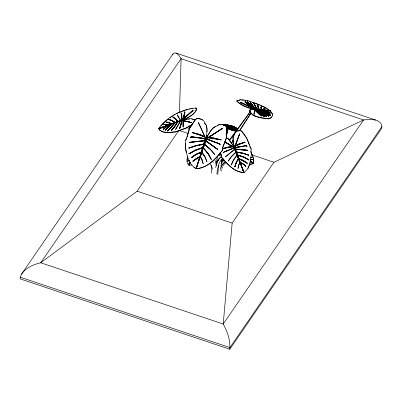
<?xml version="1.0" encoding="UTF-8"?>
<svg xmlns="http://www.w3.org/2000/svg" width="402" height="402" viewBox="0 0 402 402"><rect width="100%" height="100%" fill="white"/><g stroke="black" fill="none" stroke-linecap="round" stroke-linejoin="round"><path stroke-width="0.6" d="M221.587 159.745L221.572 162.282M234.502 133.776L234.497 134.585L234.964 132.841L237.27 130.962L240.602 130.384C246.562 135.002 248.175 142.705 251.255 149.137L250.893 151.067C251.692 157.202 251.813 153.564 250.893 151.067M182.985 126.575L182.86 120.369L183.443 120.841L183.593 123.173L183.232 126.977L183.196 120.444M183.232 126.977L183.322 123.886M179.458 112.917L181.091 58.702C179.629 56.33 175.92 50.441 172.94 53.984L21.592 274.058L20.266 277.214L20.1 278.862L229.768 349.243L381.734 128.268C382.804 124.263 379.292 120.871 375.639 120.047L175.88 52.999M198.452 122.665L205.749 138.238L206.412 137.62L206.507 135.363L206.457 137.74C209.331 133.615 211.578 127.524 216.688 126.168C218.643 123.7 222.552 124.097 225.12 125.298C225.18 126.344 227.145 125.66 225.507 125.806M251.17 152.494C252.687 155.921 254.577 159.855 253.26 163.629L250.119 164.348L253.175 163.704C254.491 159.926 252.602 155.996 251.084 152.569M254.079 114.228L254.536 109.098L254.079 114.228L254.918 109.439L261.551 115.605L261.275 116.077L254.622 110.078M249.979 109.957L250.044 111.5L249.773 111.093L249.979 109.957L253.762 109.083L254.396 109.334M181.523 121.851L181.629 120.52L181.649 122.052L180.066 127.69L179.403 128.635L181.649 122.052M226.366 134.007L226.813 128.534L226.416 134.127C227.562 139.449 222.618 144.851 222.356 150.443C215.864 158.705 207.603 168.121 196.211 168.724L193.794 167.066L190.734 163.765L188.025 158.353C186.824 153.479 184.533 148.293 185.684 143.228C184.819 146.373 186.025 149.68 186.438 152.84L186.392 152.72M226.336 136.308L228.447 127.921L227.904 127.816L226.115 133.765M182.061 119.575L181.689 116.083L181.9 119.811L182.262 119.922L158.579 128.504L158.83 128.906L167.533 125.776M375.639 120.047L368.8 119.319L363.564 119.952L273.973 162.267L232.15 223.08L223.221 324.022C227.396 331.655 230.522 340.429 229.768 349.243M211.346 173.141L211.547 169.207A41.652 31.813 12.6 0 0 211.13 165.222M250.833 159.046L249.928 163.609L247.969 168.292L249.858 163.699L251.391 154.182M216.874 174.156L217.361 170.227A43.215 14.301 78.7 0 1 222.296 158.865M261.064 108.027L261.37 106.284L261.064 108.027L261.642 109.796L263.883 110.078L263.928 108.852L263.883 110.078M206.558 135.484C206.834 131.429 208.01 126.283 204.703 123.173C207.08 125.253 207.025 128.7 207 131.63L206.955 131.509M217.783 174.483L218.311 168.724A52.064 13.246 -71.4 0 0 218.407 164.986M222.356 150.443L222.678 147.433L226.582 137.328M268.506 110.937L270.365 111.138L270.641 110.666L254.843 109.218L254.647 109.912L255.004 109.233L264.345 116.404L264.204 116.64L255.365 109.801M254.22 113.992L254.843 109.218L253.903 108.847L253.627 109.319L252.833 109.49L252.969 109.254M184.166 115.645L184.689 111.776L184.935 112.178L184.412 116.042L183.689 118.685L183.443 118.283L184.166 115.645L184.412 116.042M179.282 128.434L180.066 127.499L181.825 120.449L181.759 122.002L180.191 127.7L179.403 128.635M181.543 113.58L181.825 120.087L181.679 113.48L181.051 113.052L181.669 113.781L181.051 113.052M190.498 162.142L188.347 164.82L189.764 165.172L188.402 164.895C186.568 162.629 186.855 159.102 187.508 156.177M187.056 161.8L187.563 156.257M220.175 170.342L220.246 169.956A26.924 17.753 48.4 0 1 225.768 161.75M221.321 171.081L221.537 169.905M182.614 119.62L183.312 119.012L183.066 118.615L184.689 111.776M183.312 119.012L184.935 112.178M237.979 168.513L238.773 164.9L239.939 162.438L238.567 159.071L236.351 162.669L234.838 166.855L236.351 162.669M238.054 168.418L238.773 164.9M185.729 143.348L185.181 141.052L186.628 138.429L189.608 127.987L195.493 119.439L196.895 118.449L197.493 118.922M191.407 125.911L189.659 128.107L186.875 137.409M253.627 109.319C247.833 107.902 241.853 105.957 237.451 101.761L236.909 101.219L237.145 100.565L240.537 99.721L247.552 100.445C256.004 103.847 267.315 105.862 272.455 113.937L272.32 115.957M236.909 101.219L237.145 100.565M219.879 124.67L220.613 124.61M221.964 124.655L225.226 124.61L231.366 125.56L234.396 126.695L237.23 128.494L232.668 126.002M224.623 124.846L229.276 126.916L224.663 124.685M225.226 124.61L223.16 124.67M226.572 125.087L229.733 126.62M227.045 127.143L228.386 127.499L225.909 126.62M226.688 124.937L227.728 124.881M227.331 127.911L226.552 128.122L228.828 127.705L233.502 130.168L229.004 127.545L226.075 126.685M226.577 127.208L227.668 127.474L227.748 127.148L227.426 127.454L226.426 127.203M227.864 125.836L226.612 124.927M228.266 125.288L230.19 126.323L228.311 125.128M227.291 128.072L228.055 127.761M227.668 127.474L228.426 127.339L227.09 126.977M236.612 130.635L234.522 130.952L231.542 130.127L229.105 128.982L228.442 127.424L226.693 127.248M228.326 127.54L228.602 127.223L226.276 126.419L228.562 127.248M228.673 128.449L228.587 127.534L231.406 125.394L229.713 127.037L235.974 127.756L229.758 126.871M228.919 127.012L223.276 124.796L228.954 126.992L226.326 126.228M228.828 127.705L233.542 130.002M228.964 127.71L236.502 129.354L228.964 127.71L235.733 129.771L235.818 129.444L229.482 127.615L229.396 127.947M227.688 125.047L229.884 125.248M229.467 127.132L236.411 128.364M229.105 128.982L228.718 128.283M233.502 130.168L229.557 128.032L229.482 127.615M230.477 126.228L233.391 126.504M229.964 129.434L229.145 128.816M229.009 127.67L230.376 127.871M230.366 129.585L230.004 129.268M230.472 129.69L230.411 129.419M230.864 129.881L230.512 129.529M230.436 126.394L231.808 126.399M231.542 130.127L230.909 129.715M235.733 129.771L229.637 127.7M232.411 126.881L230.075 126.715L234.582 127.092L230.034 126.751L234.582 127.092M231.994 128.715L232.075 128.389M232.436 130.424L231.582 129.967M229.683 127.062L235.974 127.756M233.934 130.811L235.502 130.816M236.502 129.354L235.667 129.369L236.461 129.519M236.451 129.062L229.19 127.379M226.205 136.283L228.291 127.876M226.1 135.564L228.205 127.841M226.055 134.379L228.14 127.841M261.365 109.761L260.828 107.902L261.37 106.284M234.838 166.855C234.316 164.604 242.512 151.75 236.1 162.569M234.909 166.765L236.175 162.478M206.457 137.74L206.362 137.499L205.382 138.419L196.211 168.724L197 166.343M199.749 156.961C188.091 164.614 192.714 160.408 199.749 156.961L196.161 168.604L193.794 167.066M201.136 152.469L196.136 154.599L191.236 157.76L196.086 154.474L201.09 152.343C201.543 157.825 195.92 157.534 193.126 161.117M191.236 157.76L195.955 154.353L201.291 151.966L202.352 148.519M202.648 147.569L195.146 150.097L188.965 153.855L195.191 150.217L202.648 147.569L203.638 144.353L195.91 145.775L188.845 148.057L195.96 145.896L203.638 144.353M188.895 148.182L196.02 145.635L203.744 144.001L204.713 140.851L189.508 142.338L204.713 140.851M189.558 142.464L204.834 140.469L205.256 139.102L202.603 138.258L191.895 136.921L190.216 137.298L191.94 137.042L202.648 138.378L205.256 139.102M190.267 137.419L191.89 136.851L205.332 138.846L205.382 138.419M221.582 161.277L221.964 160.142A45.245 26.316 -47.3 0 1 222.623 158.408M200.382 156.679L201.92 159.468L200.382 156.679L201.764 152.514L204.698 156.624L206.96 161.689L205.005 156.504L201.94 152.016L203.342 148.036L207.849 153.524L211.271 159.428L208.176 153.353L211.271 159.428M214.753 154.529L210.166 149.333L204.603 144.484L203.523 147.785L208.221 153.474M205.874 141.142L217.688 149.378L205.824 141.022L204.774 144.258L210.271 149.082L214.804 154.649M217.733 149.499L206.005 140.765L206.437 139.288L209.09 139.876L218.979 143.685L220.216 144.901L219.025 143.805L209.135 139.996L206.487 139.409M206.573 139.157L209.11 139.735L219.185 143.67L206.573 139.157L206.683 138.851L208.181 137.871L221.241 139.931L213.643 137.926L208.623 137.273L208.181 137.871M247.039 146.092C242.733 145.238 249.818 146.981 245.697 145.645L234.909 147.655L239.647 133.856L234.542 147.152L228.346 138.851L225.909 137.368M233.014 137.574L234.014 135.032L233.014 137.574L233.135 141.62L233.904 146.735L234.894 147.308L243.828 172.558C234.351 172.162 227.421 164.388 221.793 157.69L220.547 153.353M239.647 133.856L234.542 147.152M172.508 55.014L172.94 53.984M203.151 163.619L201.784 159.554L200.191 156.961L196.161 168.604C207.558 167.996 215.819 158.584 222.306 150.323M231.316 164.946L233.376 159.981L236.924 155.031L235.848 152.383L231.632 156.554L228.145 161.091L231.532 156.348L235.728 152.092L234.673 149.499L225.577 156.73M263.913 109.108L264.054 108.872L264.109 110.103L263.913 109.108L264.486 107.847L264.35 108.083M183.443 120.841L191.789 122.675L182.478 120.364C187.407 117.479 193.503 115.314 196.221 109.992L196.141 108.032C181.739 109.148 167.011 116.625 158.705 128.705C162.157 134.333 170.197 132.278 175.754 131.957L186.056 128.203L192.548 124.69M183.624 119.917C188.372 117.505 193.804 115.088 196.347 110.193L196.216 108.56M231.24 165.036L233.647 160.122L237.054 155.343L238.326 158.75M196.342 108.761L196.141 108.032M238.853 165.076L240.074 162.775L243.903 172.463C234.426 172.066 227.497 164.292 221.869 157.594L221.412 155.177L220.065 152.343M217.703 160.946L218.336 159.755A45.165 14.949 78.7 0 1 220.527 157.132L221.487 156.378M158.83 128.906L159.634 127.022M263.787 109.088L264.486 107.847M175.543 129.343L180.558 120.891L175.664 129.544M206.412 137.62C209.186 133.64 210.995 128.514 215.678 126.364M237.009 100.801L237.542 100.425M237.366 101.53L237.044 100.982M237.451 101.761L237.502 101.294M239.607 100.108L239.471 100.344L240.537 99.721M238.989 103.178L239.125 102.942L237.587 101.525M239.125 102.942C243.471 106.063 248.567 107.897 253.762 109.083L254.129 108.6L253.918 108.917L240.507 102.525L240.642 102.289L254.129 108.6L270.641 110.666L253.903 108.847M243.592 100.073L241.622 100.098M245.054 100.324L244.918 100.56L245.783 100.445M245.145 101.465L252.506 107.54L252.23 108.012L249.175 105.605L244.868 101.937L245.145 101.465L252.974 107.761L252.697 108.233L254.159 108.857L254.295 108.62L247.29 101.701L247.421 102.54L254.159 108.857M247.16 100.48L247.019 100.716L247.552 100.445M254.295 108.877L247.572 102.6L247.29 101.701M249.22 101.108L249.079 101.344L250.129 101.264M250.396 102.42L255.049 108.972L250.396 102.42L255.396 108.761L255.26 108.997L256.416 109.143M249.175 105.605L249.451 105.133M252.697 108.233L249.34 105.62L249.617 105.148M250.476 105.274L250.612 105.038L247.707 102.364M253.843 103.535L253.979 103.299L257.185 109.238L253.843 103.535L254.989 106.148L256.989 109.213L253.979 103.299M250.185 111.264L249.778 111.625C253.371 118.103 262.149 117.751 268.556 118.907L269.074 118.228L270.496 117.987L271.697 116.987L270.36 118.223L268.938 118.464L269.074 118.228M249.843 112.032L249.918 111.389M251.426 109.414L249.838 110.193M252.768 107.58L252.903 107.344L250.612 105.038M250.295 112.706L249.979 111.796M252.074 102.203L255.752 103.595L255.893 103.359M251.064 113.585L250.436 112.47M257.692 104.726L257.828 104.49L259.154 109.485L258.009 106.857L257.692 104.726L257.742 106.721L258.948 109.46L257.878 106.485L257.828 104.49M252.843 115.032L252.984 114.796L251.2 113.349M253.34 115.304L252.984 114.796M253.592 115.595L253.481 115.067M259.863 113.073L259.722 113.309L256.37 110.746L256.511 110.51M256.461 110.766L256.597 110.53L255.134 109.243M257.576 109.716L257.712 109.48L268.732 116.017L268.596 116.253L263.129 113.168L257.576 109.716L255.918 109.565L266.305 116.49L266.441 116.253L256.059 109.329M268.596 116.253L257.757 109.736L257.898 109.5L268.732 116.017M254.823 116.158L254.958 115.922L261.566 117.851L268.692 118.67M257.079 112.419L257.355 111.947L254.898 109.605M259.451 109.887L259.586 109.651L270.531 115.439L270.395 115.675L265.159 113.118L259.451 109.887L257.757 109.736M270.395 115.675L259.647 109.907L259.782 109.671L270.531 115.439M260.828 107.902L260.968 107.666L261.501 109.525M259.632 113.168L259.767 112.932L256.597 110.53M261.642 109.796L261.205 107.791M261.762 110.103L261.898 109.867L270.32 114.002L270.184 114.238L266.008 112.364L261.762 110.103L259.647 109.907M270.184 114.238L262.024 110.123L262.159 109.887L270.32 114.002M264.968 107.48L264.828 107.716L267.787 109.45M264.169 110.324L264.31 110.088L270.194 112.766L270.054 113.002L264.169 110.324L262.024 110.123M262.963 115.937L263.129 115.66L259.767 112.932M264.692 110.178L270.506 110.902L264.385 110.344L270.194 112.766M268.42 109.5L268.28 109.736L269.948 110.857M271.541 112.193L271.4 112.429L270.365 111.138M268.556 118.907L268.858 118.479M272.455 113.937L272.315 114.173L271.631 112.861M271.561 117.223L272.455 115.721M231.632 143.419L233.316 140.8M239.708 130.856L251.149 113.052M249.371 115.49L251.079 112.861M231.15 143.172L233.195 140.047M239.341 130.665L250.948 112.947M219.397 155.976L221.16 154.031M174.619 126.248L177.528 121.942L174.744 126.444L171.458 130.499L174.744 126.444M171.332 130.298L174.82 126.183L177.8 121.846L174.945 126.384L171.458 130.499M21.592 274.058C25.959 267.742 33.456 264.39 40.748 262.772L137.112 191.176L178.93 130.364L187.84 133.358M381.9 126.62L229.939 347.589L20.266 277.214M229.381 140.871L234.879 133.243M235.612 132.228L250.27 111.887M224.231 151.976L234.085 148.052L231.989 148.599L224.231 151.976L223.261 153.006L224.095 151.861L228.16 150.313L224.095 151.861M229.276 140.117L250.074 111.786M251.557 109.761L252.3 108.751L253.099 109.012M221.422 162.478L221.477 162.403A29.421 19.396 48.4 0 1 223.989 159.845M194.995 120.273L196.895 118.449M160.79 125.906L165.513 121.218L168.443 119.002M233.617 146.333L228.346 138.851M237.27 130.962L240.1 130.781L240.602 130.384M222.758 148.695L228.256 147.057L232.261 146.413L232.718 146.705L222.768 148.72M228.2 147.509L232.718 146.705M233.135 141.62L233.09 137.484M246.979 138.253L245.074 136.172L241.783 131.188M233.703 144.846L233.21 141.524M231.964 148.479L234.004 147.846L228.085 150.408M233.929 147.941L234.049 146.549L243.979 172.373L233.899 147.594L224.929 141.911M234.989 147.866C243.18 146.016 244.898 146.047 234.989 147.866L235.401 149.011L247.878 150.308L235.401 149.011M239.235 143.896L235.436 145.645L239.235 143.896L245.114 142.107L235.276 146.112L239.351 144.157L245.114 142.107M237.054 147.011L245.627 145.735L246.964 146.182M236.466 151.951L242.848 153.092L248.647 155.187L242.773 153.182L236.466 151.951L235.517 149.328L247.878 150.308M237.547 154.926L243.763 156.921L248.898 159.956L243.692 157.016L237.547 154.926L236.572 152.247L242.914 153.308L248.722 155.097M249.376 145.057L248.743 142.936M236.572 152.247L242.914 153.308M247.28 163.272L243.3 160.498L238.873 158.594L243.376 160.403L247.28 163.272C234.833 156.594 236.487 157.242 247.356 163.182M249.692 146.112L250.451 148.021M243.642 157.172L237.657 155.242L243.642 157.172L248.974 159.86M250.818 148.413L251.255 149.137M245.908 166.227L242.773 163.75L240.26 162.418L242.848 163.654L245.908 166.227L242.828 163.931L240.386 162.76L242.903 163.835L245.984 166.137M190.442 162.066L188.402 164.895L190.402 162.493M248.044 168.202L245.687 171.121L243.828 172.558L242.285 168.538M190.292 162.338L188.292 164.74L190.166 162.564M167.327 130.851L171.378 127.112L175.016 122.811L171.498 127.313L167.453 131.052L174.719 122.911L171.332 127.248L167.453 131.052M188.347 164.82L190.221 162.644M174.845 123.112L171.704 124.203L168.75 127.333L165.222 130.233L171.187 124.138M165.222 130.233L171.312 124.339L168.121 125.444L163.217 129.55L167.674 125.354M163.217 129.55L167.8 125.555L158.705 128.705L167.257 125.514M233.939 135.127L234.572 134.489M163.091 129.349L168.121 125.444M229.004 127.545L231.406 125.394L228.371 127.374L226.266 127.173M182.528 119.932L193.076 110.228L182.407 119.731L183.076 119.942L190.9 118.605L194.317 119.731L193.568 119.293L193.025 119.56M250.401 157.519L252.009 157.765L250.481 157.358M250.722 159.308L252.315 159.689L250.747 159.167M183.066 118.615L183.443 118.283M193.076 110.228L182.141 119.726L183.076 119.942M183.689 118.685L193.201 110.429M225.502 156.82L234.472 149.278L234.014 148.147M165.101 130.032L171.704 124.203M193.176 161.242L196.864 158.207L199.377 156.825M221.854 156.559L220.407 157.735A44.697 14.794 78.7 0 0 215.648 167.629M191.191 157.639L195.905 154.232L201.291 151.966M177.95 112.887L176.272 113.801M169.93 117.917L172.488 116.183M208.623 137.273L208.718 137.519L222.246 128.494L206.633 138.73L196.116 168.483L206.362 137.499L206.683 138.851M233.135 146.202L234.18 145.519M231.366 125.56L228.914 127.158L226.361 126.213M222.246 128.494L206.593 138.449L222.296 128.615M233.185 145.971L234.22 145.323M159.433 130.037L159.308 129.836C163.825 133.57 170.277 132.173 175.634 131.761L185.93 128.007L192.427 124.489M175.166 114.51L173.388 115.294M188.92 153.735L195.317 150.393L202.482 147.825L195.362 150.514L188.965 153.855M220.236 124.424L217.331 125.389M189.679 160.609L188.553 160.941L189.654 160.483M188.613 161.016L189.709 160.559M180.875 112.057L179.965 112.183M183.332 111.047L181.734 111.454M197.447 118.801L198.085 118.55C201.08 118.675 204.834 120.484 204.749 123.293M188.553 160.941L189.618 160.529M168.152 125.183L166.413 124.444L163.684 124.203L168.152 125.183L170.815 124.188M174.895 122.67L172.071 120.811L168.649 119.389L171.95 120.61L174.895 122.67L171.744 123.846L169.167 122.459L166.031 121.957L170.795 123.7M175.694 122.374L177.583 121.419M172.865 116.987L175.589 119.123L172.865 116.987L175.664 118.841L177.985 121.52L180.453 120.6L177.207 114.866L180.629 120.288M187.689 109.439L183.704 110.645M188.845 148.057L195.975 145.514L203.744 144.001M190.216 137.298L191.839 136.73L202.673 138.127L205.332 138.846M175.136 123.012L177.649 122.143M177.925 122.047L180.382 121.193M180.679 121.092L181.754 120.721M181.95 120.65L183.111 120.771L183.227 122.017M239.089 144.082L244.969 142.293M228.256 147.057L222.311 148.67L228.346 147.323M179.614 112.495L178.538 112.52M186.523 119.469L184.694 119.655M191.608 108.761L192.744 108.53M241.105 146.795L245.667 145.805M228.11 147.243L231.542 146.695M237.401 100.661L238.436 100.505M189.508 142.338L204.834 140.469M228.009 127.926L228.507 127.861M189.674 118.967L187.533 119.012M189.352 109.118L190.347 108.796M189.709 165.091L191.95 165.061M222.004 124.494L223.2 124.504M219.829 124.751L220.572 124.776M231.768 126.565L233.351 126.67M235.517 149.328L247.808 150.403M254.702 109.455L256.37 110.746M232.371 127.047L234.542 127.253M226.653 127.414L228.401 127.59M233.145 127.615L235.934 127.921M208.085 137.63L221.145 139.69M163.684 124.203L166.242 124.514L167.825 125.303L166.368 124.71L163.81 124.399M208.718 137.519L210.392 137.735M211.507 137.881L213.738 138.172L213.643 137.926M253.431 109.314L253.632 109.409M229.728 126.901L233.185 127.449M166.152 122.153L169.287 122.66L171.252 123.605M236.371 128.529L229.426 127.293M202.759 120.057L201.121 119.173L198.085 118.55M195.352 108.073L196.261 108.233M229.16 127.409L236.492 128.896M229.843 125.414L230.828 125.62M250.486 157.448L252.009 157.765M191.669 122.474L182.066 120.369L158.579 128.504L182.95 119.741L182.191 120.57M166.031 121.957L169.006 122.635L171.352 123.992M214.316 138.308L221.241 139.931M191.598 118.947L192.628 119.027M230.311 128.042L233.024 128.529L229.029 127.524M226.115 126.741L227.748 127.148M182.478 120.364L191.789 122.675M226.004 126.746L227.507 127.122M232.477 130.258L233.974 130.645M192.337 132.494L199.653 134.781L204.759 137.017L192.337 132.494L199.769 134.464L204.517 136.469M192.432 132.735L199.864 134.705L203.357 136.027M250.396 157.433L251.923 157.84M232.039 128.409L235.818 129.444M229.557 128.032L231.959 128.735M168.649 119.389L172.146 120.419L175.066 122.359M168.775 119.59L172.272 120.62L175.192 122.56M250.808 159.232L252.315 159.689M242.838 153.398L248.647 155.187M250.662 159.242L252.23 159.765M225.557 125.926L225.165 125.419L222.281 124.344M251.994 154.891L273.973 162.267M137.112 191.176L232.15 223.08M231.321 125.725L232.19 126.022M226.236 126.585L228.562 127.384M226.21 126.6L228.522 127.409M252.888 108.967L252.3 108.751M255.752 103.595L259.556 105.193M266.772 111.575L270.054 113.002M227.909 125.675L229.723 126.489M253.727 115.359L254.958 115.922M252.506 107.54L252.974 107.761M240.507 102.525L252.23 108.012M240.642 102.289L254.054 108.681M260.627 105.676L264.305 107.46M243.567 157.262L248.898 159.956M264.526 110.108L266.908 111.339M224.994 141.836L233.949 147.253L224.919 141.926M226.321 137.755L228.271 138.941M263.129 115.66L264.345 116.404M262.993 115.897L264.204 116.64M224.854 142.006L232.115 146.599M232.567 146.891L233.823 147.685M266.441 116.253L255.858 109.309L255.717 109.545L266.305 116.49M172.991 117.188L175.79 119.042M240.527 130.479L241.708 131.278M181.176 113.248L181.804 113.676L181.815 116.284M217.688 149.378L206.005 140.765M244.868 101.937L249.34 105.62M252.903 107.344L254.436 108.64M257.355 111.947L261.551 115.605M204.648 144.604L210.166 149.333M261.275 116.077L255.079 110.334M250.356 160.8L253.345 163.554L250.165 160.679M250.335 160.529L253.345 163.554L250.119 160.212M212.005 161.046L212.673 161.75A29.421 16.1 -50.9 0 1 213.281 162.559M175.664 118.841L177.985 121.52M175.463 118.922L177.709 121.62M189.051 125.952L190.246 127.379M219.14 143.549L220.216 144.901M194.191 119.53L194.653 120.082M188.855 125.957L190.432 127.861M203.392 148.162L207.849 153.524M250.26 102.656L254.873 108.51M201.809 152.634L204.698 156.624M187.508 127.374L188.96 129.409M247.15 101.937L247.572 102.6M183.915 115.726L184.166 116.128M182.86 120.369L183.111 120.771M183.347 122.771L183.593 123.173M183.096 122.866L183.342 123.268M168.498 127.057L168.75 127.333M198.407 122.54L205.427 138.539M226.19 125.766L226.823 127.369L226.859 128.655M194.679 120.51L191.709 125.349M191.839 136.73L191.94 137.042M186.628 138.429L185.664 140.177M247.124 138.931L248.672 143.032M237.863 155.8L238.873 158.594M239.024 159.011L240.26 162.418M240.386 162.76L243.903 172.463M201.874 159.348L203.196 163.745M216.618 158.78L216.849 160.378M218.17 160.82L217.939 159.222A52.064 13.246 -71.4 0 0 217.246 156.514M233.778 144.755L233.974 146.645M219.869 124.585L219.894 124.851M214.588 159.222A47.069 35.954 12.6 0 1 216.376 165.368M217.055 160.574A48.838 16.165 78.7 0 0 216.105 164.222A48.26 15.974 78.7 0 1 216.979 161.091M219.673 155.127A48.838 16.165 78.7 0 1 220.467 154.182M216.125 165.393A45.295 14.995 78.7 0 1 217.12 162.287M221.829 168.78A26.035 17.165 48.4 0 1 222.658 166.689M223.185 165.735A26.035 17.165 48.4 0 1 226.009 162.579M220.763 167.398A27.266 17.979 48.4 0 1 224.748 162.016M220.959 163.725A29.075 19.17 48.4 0 1 224.11 160.197M217.241 160.594A53.853 13.703 -71.4 0 1 217.291 161.564M220.914 165.85A44.697 25.999 -47.3 0 1 221.638 163.066M221.984 161.941A44.697 25.999 -47.3 0 1 223.216 158.524M209.623 163.468A26.035 14.246 -50.9 0 1 212.417 169.378M225.854 125.871L223.236 124.962L225.889 125.856M181.091 58.702L40.748 262.772L223.221 324.022L363.564 119.952L181.091 58.702"/></g></svg>
